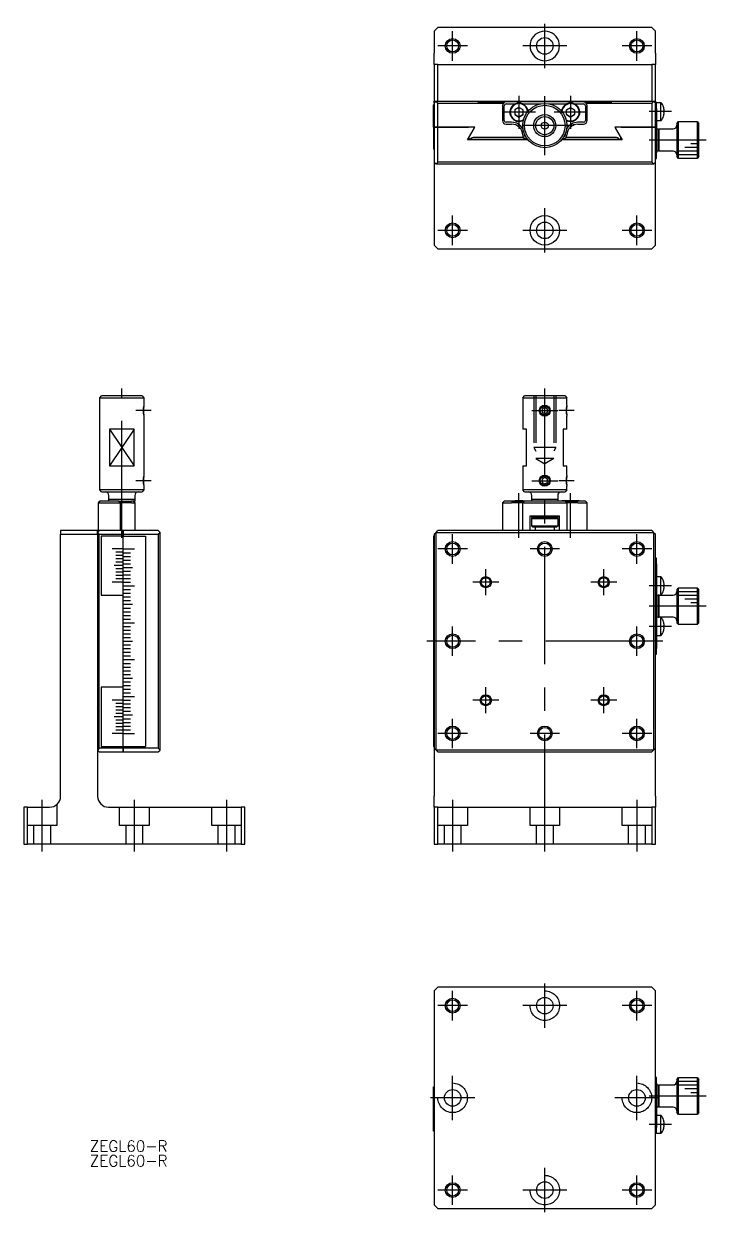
# Model space of a CAD drawing. Extents: x -141 to 231, y -155 to 167.
# Drawn here: x -141.4 to 43.8, y -154.8 to 167.4 of the extents above; entities that cross this region are included whole.
import ezdxf

# ---------------------------------------------------------------- set-up
doc = ezdxf.new("R2010")
doc.units = 0
doc.linetypes.add('CENTER', pattern=[50.8, 31.75, -6.35, 6.35, -6.35])
doc.linetypes.add('DASHED', pattern=[19.05, 12.7, -6.35])
doc.layers.get('0').update_dxf_attribs({"linetype": 'CONTINUOUS'})
doc.layers.add('CENTER', color=1, linetype='CENTER')
doc.styles.get("Standard").update_dxf_attribs({"font": 'txt.shx', "height": 3, "bigfont": 'bigfont.shx'})

msp = doc.modelspace()

# ---------------------------------------------------------------- linework, layer by layer
at = {"color": 7, "linetype": 'CONTINUOUS'}
for p, q in [((-30, 165.38), (-29, 166.38)), ((-30, 165.38), (-30, 159.38)), ((29, 166.38), (-29, 166.38)), ((29, 166.38), (30, 165.38)), ((30, 159.38), (30, 165.38)), ((-30, 156.38), (-30, 159.38)), ((30, 159.38), (30, 156.38)), ((-30, 156.38), (-30, 146.38)), ((-29, 156.38), (-30, 156.38)), ((-29, 156.38), (29, 156.38)), ((-29, 146.38), (-29, 156.38)), ((30, 156.38), (29, 156.38)), ((29, 156.38), (29, 146.38)), ((30, 146.38), (30, 156.38)), ((-30, 145.38), (-30.15, 145.38)), ((-30.15, 139.38), (-30.15, 145.38)), ((-30, 146.38), (-29.5, 146.38)), ((-29.5, 146.38), (-30, 145.88)), ((-30, 145.88), (-30, 146.38)), ((-30, 145.88), (-30, 139.38)), ((-29.5, 146.38), (-29, 146.38)), ((-29, 145.88), (-29.5, 146.38)), ((-29, 146.38), (29, 146.38)), ((-29, 145.88), (-11.21, 145.88)), ((-29, 139.38), (-29, 145.88)), ((-18.3, 146.38), (-18, 146.08)), ((-18, 146.08), (-10.94, 146.08)), ((-11.5, 145.18), (-11.5, 141.18)), ((-11, 141.18), (-11, 145.18)), ((10.5, 146.18), (-10.5, 146.18)), ((-10.5, 145.68), (-7.98, 145.68)), ((-6.02, 145.68), (-1.09, 145.68)), ((1.09, 145.68), (6.02, 145.68)), ((7.98, 145.68), (10.5, 145.68)), ((10.94, 146.08), (18, 146.08)), ((11, 145.18), (11, 141.18)), ((11.21, 145.88), (29, 145.88)), ((11.5, 141.18), (11.5, 145.18)), ((18, 146.08), (18.3, 146.38)), ((29, 146.38), (29.5, 146.38)), ((29.5, 146.38), (29, 145.88)), ((29, 145.88), (29, 139.38)), ((29.5, 146.38), (30, 146.38)), ((30, 145.88), (29.5, 146.38)), ((30, 146.38), (30, 145.88)), ((30.3, 145.88), (30, 145.88)), ((30, 139.38), (30, 145.88)), ((30.3, 145.88), (30.3, 146.08)), ((30.3, 146.08), (31.52, 146.08)), ((30.3, 144.38), (30.3, 145.88)), ((31.52, 141.08), (31.52, 146.08)), ((-7, 144.65), (-8.1, 144.02)), ((-8.1, 144.02), (-8.1, 142.75)), ((-8.1, 142.75), (-7, 142.11)), ((-7, 142.11), (-8.1, 142.75)), ((-5.9, 144.02), (-7, 144.65)), ((-7, 142.11), (-5.9, 142.75)), ((-5.9, 142.75), (-7, 142.11)), ((-5.9, 142.75), (-5.9, 144.02)), ((5.9, 144.02), (7, 144.65)), ((5.9, 142.75), (5.9, 144.02)), ((7, 142.11), (5.9, 142.75)), ((5.9, 142.75), (7, 142.11)), ((7, 144.65), (8.1, 144.02)), ((8.1, 142.75), (7, 142.11)), ((7, 142.11), (8.1, 142.75)), ((8.1, 144.02), (8.1, 142.75)), ((30.3, 144.38), (30.3, 132.38)), ((32.2, 144.84), (32.19, 144.83)), ((32.19, 143.84), (32.19, 143.32)), ((32.38, 143.84), (32.19, 143.84)), ((32.19, 143.32), (32.38, 143.32)), ((32.19, 142.34), (32.2, 142.33)), ((-30.15, 139.38), (-30.15, 133.38)), ((-30, 139.38), (-30.15, 139.38)), ((-30.15, 139.38), (-30, 139.38)), ((-30, 139.38), (-30, 129.88)), ((-29, 139.38), (-30, 139.38)), ((-30, 139.38), (-29, 139.38)), ((-29, 129.88), (-29, 139.38)), ((-29, 139.38), (-20.7, 139.38)), ((-20.7, 139.38), (-29, 139.38)), ((-18.98, 139.38), (-20.7, 139.38)), ((-20.7, 136.4), (-19.2, 139)), ((-19.2, 139), (-19.2, 139.38)), ((-19.1, 139.18), (-18.98, 139.38)), ((-9, 140.68), (-10.5, 140.68)), ((-10.5, 140.18), (-9, 140.18)), ((10.5, 140.68), (9, 140.68)), ((9, 140.18), (10.5, 140.18)), ((18.98, 139.38), (19.1, 139.18)), ((20.7, 139.38), (18.98, 139.38)), ((19.2, 139.38), (19.2, 139)), ((19.2, 139), (20.7, 136.4)), ((20.7, 139.38), (29, 139.38)), ((29, 139.38), (20.7, 139.38)), ((30, 139.38), (29, 139.38)), ((29, 139.38), (30, 139.38)), ((29, 139.38), (29, 129.88)), ((30, 129.88), (30, 139.38)), ((31.52, 141.08), (30.3, 141.08)), ((30.3, 138.88), (30.8, 138.88)), ((30.8, 138.88), (30.8, 132.88)), ((30.8, 138.68), (31, 138.88)), ((30.8, 138.68), (30.8, 133.08)), ((31, 132.88), (31, 138.88)), ((31, 138.88), (34.8, 138.88)), ((35.8, 140.38), (36.3, 140.88)), ((35.8, 140.38), (35.8, 131.38)), ((36.3, 130.88), (36.3, 140.88)), ((36.3, 140.88), (41.3, 140.88)), ((41.3, 140.88), (41.3, 130.88)), ((41.3, 140.88), (41.8, 140.38)), ((41.8, 131.38), (41.8, 140.38)), ((-21, 135.88), (-20.7, 136.4)), ((-4.56, 135.88), (-21, 135.88)), ((-20.6, 136.58), (-20.6, 136.08)), ((-20.6, 136.08), (-20.22, 136.08)), ((-20.22, 136.08), (-4.72, 136.08)), ((-5.8, 136.58), (-19.1, 136.58)), ((-5, 136.18), (-4.8, 136.18)), ((-5, 135.88), (-5, 136.08)), ((21, 135.88), (4.56, 135.88)), ((4.72, 136.08), (20.22, 136.08)), ((4.8, 136.18), (5, 136.18)), ((5, 136.08), (5, 135.88)), ((19.1, 136.58), (5.8, 136.58)), ((20.22, 136.08), (20.6, 136.08)), ((20.6, 136.08), (20.6, 136.58)), ((20.7, 136.4), (21, 135.88)), ((-30, 133.38), (-30.15, 133.38)), ((30.8, 132.88), (30.3, 132.88)), ((30.3, 130.88), (30.3, 132.38)), ((31, 132.88), (30.8, 133.08)), ((34.8, 132.88), (31, 132.88)), ((41.3, 132.88), (36.3, 132.88)), ((41.3, 133.88), (37.95, 133.88)), ((41.3, 134.88), (39.6, 134.88)), ((-30, 129.88), (-30, 107.38)), ((-30, 129.88), (-29.5, 129.38)), ((-29.5, 129.38), (-29, 129.88)), ((-29.5, 129.38), (29.5, 129.38)), ((29, 129.88), (-29, 129.88)), ((29, 129.88), (29.5, 129.38)), ((29.5, 129.38), (30, 129.88)), ((30, 130.88), (30.3, 130.88)), ((30, 107.38), (30, 129.88)), ((36.3, 130.88), (35.8, 131.38)), ((41.3, 131.88), (36.3, 131.88)), ((41.3, 130.88), (36.3, 130.88)), ((41.8, 131.38), (41.3, 130.88)), ((-29, 106.38), (-30, 107.38)), ((-29, 106.38), (29, 106.38)), ((30, 107.38), (29, 106.38)), ((-120.75, 66), (-120.25, 66.5)), ((-120.75, 41), (-120.75, 66)), ((-120.75, 66), (-108.75, 66)), ((-109.25, 66.5), (-120.25, 66.5)), ((-109.25, 66.5), (-108.75, 66)), ((-108.75, 66), (-108.75, 64)), ((-6, 66), (-5.5, 66.5)), ((-6, 66), (0, 66)), ((-6, 66), (-6, 57.5)), ((0, 66.5), (-5.5, 66.5)), ((5.5, 66.5), (0, 66.5)), ((0, 66), (6, 66)), ((5.5, 66.5), (6, 66)), ((6, 64), (6, 66)), ((0, 63.37), (-0.75, 62.93)), ((-0.75, 62.93), (-0.75, 62.07)), ((-0.75, 62.07), (0, 61.63)), ((0.75, 62.93), (0, 63.37)), ((0, 61.63), (0.75, 62.07)), ((0.75, 62.07), (0.75, 62.93)), ((-108.75, 61), (-108.75, 45)), ((6, 57.5), (6, 61)), ((-118.07, 57.5), (-118.07, 47.5)), ((-111.44, 57.5), (-118.07, 57.5)), ((-111.44, 47.5), (-111.44, 57.5)), ((-5, 57.5), (-6, 57.5)), ((-5, 47.5), (-5, 57.5)), ((5, 57.5), (5, 47.5)), ((6, 57.5), (5, 57.5)), ((-118.07, 47.5), (-111.44, 47.5)), ((-6, 47.5), (-6, 41)), ((-6, 47.5), (-5, 47.5)), ((5, 47.5), (6, 47.5)), ((6, 45), (6, 47.5)), ((-108.75, 42), (-108.75, 41)), ((0, 44.37), (-0.75, 43.93)), ((-0.75, 43.93), (-0.75, 43.07)), ((-0.75, 43.07), (0, 42.63)), ((0.75, 43.93), (0, 44.37)), ((0, 42.63), (0.75, 43.07)), ((0.75, 43.07), (0.75, 43.93)), ((6, 41), (6, 42)), ((-108.75, 41), (-120.75, 41)), ((-120.25, 40.5), (-120.75, 41)), ((-120.25, 40.5), (-109.25, 40.5)), ((-118.25, 38.5), (-118.25, 39.5)), ((-111.25, 39.5), (-111.25, 38.5)), ((-108.75, 41), (-109.25, 40.5)), ((0, 41), (-6, 41)), ((-5.5, 40.5), (-6, 41)), ((-5.5, 40.5), (0, 40.5)), ((-3.5, 38.5), (-3.5, 39.5)), ((6, 41), (0, 41)), ((0, 40.5), (5.5, 40.5)), ((3.5, 39.5), (3.5, 38.5)), ((6, 41), (5.5, 40.5)), ((-120.65, 38), (-121.15, 37.5)), ((-121.15, 37.5), (-121.15, 30)), ((-121.15, 37.5), (-120.15, 37.5)), ((-120.7, 37.95), (-120.85, 37.8)), ((-120.7, 38.1), (-116, 38.1)), ((-120.7, 37.95), (-120.7, 38.1)), ((-120.15, 38), (-120.65, 38)), ((-116.15, 38), (-120.15, 38)), ((-120.15, 37.5), (-116.15, 37.5)), ((-118.25, 38.5), (-111.25, 38.5)), ((-118.25, 38.5), (-111.25, 38.5)), ((-118.25, 38.1), (-118.25, 38.5)), ((-115.65, 38), (-116.15, 38)), ((-116.15, 37.5), (-115.15, 37.5)), ((-116, 38.1), (-116, 38)), ((-115.15, 37.5), (-115.65, 38)), ((-115.65, 38), (-112.15, 38)), ((-115.15, 30), (-115.15, 37.5)), ((-112.15, 37.5), (-115.15, 37.5)), ((-111.65, 38), (-112.15, 38)), ((-112.15, 37.5), (-111.15, 37.5)), ((-111.15, 37.5), (-111.65, 38)), ((-111.25, 38), (-111.65, 38)), ((-111.25, 38.5), (-111.25, 38)), ((-111.15, 30), (-111.15, 37.5)), ((-11.5, 37.5), (-11, 38)), ((-11.5, 37.5), (-11.5, 30)), ((-11.5, 37.5), (-10.5, 37.5)), ((-10.5, 38), (-11, 38)), ((-9, 38), (-10.5, 38)), ((-10.5, 37.5), (-9, 37.5)), ((-9.35, 38.1), (-4.65, 38.1)), ((-9.35, 38.1), (-4.65, 38.1)), ((-9.35, 38), (-9.35, 38.1)), ((-9, 38), (-5.5, 38)), ((-6, 37.5), (-9, 37.5)), ((-8.1, 38.1), (-7, 38.1)), ((-7, 38.1), (-8.1, 38.1)), ((-5.9, 38.1), (-7, 38.1)), ((-7, 38.1), (-5.9, 38.1)), ((-6, 37.5), (-5.5, 38)), ((-6, 30), (-6, 37.5)), ((-6, 37.5), (-5, 37.5)), ((-5, 38), (-5.5, 38)), ((-1.62, 38), (-5, 38)), ((-5, 37.5), (5, 37.5)), ((-4.65, 38.1), (-4.65, 38)), ((-3.5, 38.5), (0, 38.5)), ((-3.5, 38.5), (0, 38.5)), ((-3.5, 38), (-3.5, 38.5)), ((1.62, 38), (-1.62, 38)), ((0, 38.5), (3.5, 38.5)), ((0, 38.5), (3.5, 38.5)), ((5, 38), (1.62, 38)), ((3.5, 38.5), (3.5, 38)), ((9.35, 38.1), (4.65, 38.1)), ((9.35, 38.1), (4.65, 38.1)), ((4.65, 38), (4.65, 38.1)), ((5.5, 38), (5, 38)), ((5, 37.5), (6, 37.5)), ((5.5, 38), (9, 38)), ((5.5, 38), (6, 37.5)), ((5.9, 38.1), (7, 38.1)), ((7, 38.1), (5.9, 38.1)), ((6, 37.5), (6, 30)), ((9, 37.5), (6, 37.5)), ((7, 38.1), (8.1, 38.1)), ((8.1, 38.1), (7, 38.1)), ((10.5, 38), (9, 38)), ((9, 37.5), (10.5, 37.5)), ((9.35, 38.1), (9.35, 38)), ((11, 38), (10.5, 38)), ((10.5, 37.5), (11.5, 37.5)), ((11, 38), (11.5, 37.5)), ((11.5, 30), (11.5, 37.5)), ((-111.15, 30), (-111.15, 34)), ((-4, 30), (-4, 34)), ((-4, 34), (4, 34)), ((-3.5, 33.5), (-3.5, 34)), ((3.5, 33.5), (-3.5, 33.5)), ((-3.3, 33.5), (-3.5, 33.5)), ((-3.5, 33.3), (-3.3, 33.5)), ((-3.5, 33.3), (3.5, 33.3)), ((-3.5, 31.2), (-3.5, 33.3)), ((3.5, 33.5), (3.3, 33.5)), ((3.3, 33.5), (3.5, 33.3)), ((3.5, 34), (3.5, 33.5)), ((3.5, 33.3), (3.5, 31.2)), ((4, 30), (4, 34)), ((-121.35, 30), (-131.35, 30)), ((-131.35, 30), (-131.35, 29)), ((-131.35, -42), (-131.35, 29)), ((-131.35, 29), (-121.35, 29)), ((-120.85, 30), (-121.35, 29.5)), ((-121.35, 29.5), (-121.35, 30)), ((-121.35, 29.5), (-120.85, 29)), ((-121.35, 29), (-121.35, 29.5)), ((-121.35, 29), (-121.35, -42)), ((-121.15, 30), (-120.85, 30)), ((-114.35, 30), (-120.85, 30)), ((-120.85, -29), (-120.85, 29)), ((-120.85, 29), (-114.35, 29)), ((-104.85, 30), (-114.35, 30)), ((-114.35, 30), (-114.35, 29)), ((-114.35, 29), (-114.35, 30)), ((-114.35, 29), (-104.85, 29)), ((-114.35, 28.51), (-114.35, 29)), ((-114.35, 29), (-114.35, 28.51)), ((-104.35, 29.5), (-104.85, 30)), ((-104.85, 29), (-104.35, 29.5)), ((-104.85, 29), (-104.85, -29)), ((-104.35, -29.5), (-104.35, 29.5)), ((-30, 29), (-29.5, 29.5)), ((-30, 29), (-30, -29)), ((-29.5, 29.5), (-29, 30)), ((-29.5, 29.5), (29.5, 29.5)), ((-29.5, -29.5), (-29.5, 29.5)), ((29, 30), (-29, 30)), ((3.5, 31.2), (-3.5, 31.2)), ((-3.3, 31), (-3.5, 31.2)), ((-3.3, 31), (3.3, 31)), ((-3.3, 31), (-2.5, 31)), ((-2.5, 30), (-2.5, 31)), ((-2.5, 31), (2.5, 31)), ((-2.5, 31), (-2, 31)), ((2, 31), (2.5, 31)), ((2.5, 31), (2.5, 30)), ((2.5, 31), (3.3, 31)), ((3.5, 31.2), (3.3, 31)), ((29, 30), (29.5, 29.5)), ((29.5, 29.5), (29.5, -29.5)), ((29.5, 29.5), (30, 29)), ((30, -29), (30, 29)), ((-120.35, 28.5), (-120.35, 12.5)), ((-114.35, 28.5), (-120.35, 28.5)), ((-114.35, 28.5), (-108.35, 28.5)), ((-114.35, 25.01), (-114.35, 28.5)), ((-114.35, 25.01), (-114.35, 28.5)), ((-108.35, 28.5), (-108.35, -28.5)), ((-30.15, 28.5), (-30.15, -28.5)), ((-30, 28.5), (-30.15, 28.5)), ((-116.85, 25), (-117.35, 25)), ((-116.35, 25), (-116.85, 25)), ((-114.35, 25), (-116.35, 25)), ((-114.35, 24.1), (-116.35, 24.1)), ((-114.35, 23.2), (-116.35, 23.2)), ((-114.35, 25), (-114.35, 25.01)), ((-114.35, 25), (-114.35, 25.01)), ((-114.35, 25), (-112.35, 25)), ((-114.35, 24.99), (-114.35, 25)), ((-114.35, 24.99), (-114.35, 25)), ((-114.35, 24.1), (-114.35, 24.99)), ((-114.35, 24.11), (-114.35, 24.99)), ((-114.35, 24.1), (-114.35, 24.11)), ((-114.35, 24.01), (-114.35, 24.1)), ((-114.35, 24.09), (-114.35, 24.1)), ((-114.35, 24), (-114.35, 24.09)), ((-114.35, 24), (-114.35, 24.01)), ((-114.35, 24), (-112.35, 24)), ((-114.35, 23.99), (-114.35, 24)), ((-114.35, 23.21), (-114.35, 24)), ((-114.35, 23.2), (-114.35, 23.99)), ((-114.35, 23.2), (-114.35, 23.21)), ((-114.35, 23.01), (-114.35, 23.2)), ((-114.35, 23.19), (-114.35, 23.2)), ((-114.35, 23), (-114.35, 23.19)), ((-114.35, 23), (-114.35, 23.01)), ((-114.35, 23), (-112.35, 23)), ((-114.35, 22.99), (-114.35, 23)), ((-114.35, 22.31), (-114.35, 23)), ((-114.35, 22.3), (-114.35, 22.99)), ((-112.35, 25), (-111.85, 25)), ((-111.85, 25), (-111.35, 25)), ((-116.35, 20.5), (-116.85, 20.5)), ((-114.35, 22.3), (-116.35, 22.3)), ((-114.35, 21.4), (-116.35, 21.4)), ((-114.35, 20.5), (-116.35, 20.5)), ((-114.35, 19.6), (-116.35, 19.6)), ((-114.35, 22.3), (-114.35, 22.31)), ((-114.35, 22.01), (-114.35, 22.3)), ((-114.35, 22.29), (-114.35, 22.3)), ((-114.35, 22), (-114.35, 22.29)), ((-114.35, 22), (-114.35, 22.01)), ((-114.35, 21.41), (-114.35, 22)), ((-114.35, 22), (-112.35, 22)), ((-114.35, 21.99), (-114.35, 22)), ((-114.35, 21.4), (-114.35, 21.99)), ((-114.35, 21.4), (-114.35, 21.41)), ((-114.35, 21.01), (-114.35, 21.4)), ((-114.35, 21.39), (-114.35, 21.4)), ((-114.35, 21), (-114.35, 21.39)), ((-114.35, 21), (-114.35, 21.01)), ((-114.35, 21), (-112.35, 21)), ((-114.35, 20.99), (-114.35, 21)), ((-114.35, 20.51), (-114.35, 21)), ((-114.35, 20.5), (-114.35, 20.99)), ((-114.35, 20.5), (-114.35, 20.51)), ((-114.35, 20.49), (-114.35, 20.5)), ((-114.35, 20.01), (-114.35, 20.5)), ((-114.35, 20), (-114.35, 20.49)), ((-114.35, 20), (-114.35, 20.01)), ((-114.35, 20), (-112.35, 20)), ((-114.35, 19.99), (-114.35, 20)), ((-114.35, 19.61), (-114.35, 20)), ((-114.35, 19.6), (-114.35, 19.99)), ((-114.35, 19.6), (-114.35, 19.61)), ((-114.35, 19.01), (-114.35, 19.6)), ((-114.35, 19.59), (-114.35, 19.6)), ((-114.35, 19), (-114.35, 19.59)), ((-112.35, 20), (-111.85, 20)), ((30.3, 22.5), (30, 22.5)), ((30.3, 21), (30.3, 22.5)), ((30.3, 21), (30.3, -2)), ((-121.05, 18), (-121.35, 18.3)), ((-121.05, -18), (-121.05, 18)), ((-114.35, 18.7), (-116.35, 18.7)), ((-114.35, 17.8), (-116.35, 17.8)), ((-114.35, 16.9), (-116.35, 16.9)), ((-114.35, 19), (-114.35, 19.01)), ((-114.35, 19), (-112.35, 19)), ((-114.35, 18.99), (-114.35, 19)), ((-114.35, 18.71), (-114.35, 19)), ((-114.35, 18.7), (-114.35, 18.99)), ((-114.35, 18.7), (-114.35, 18.71)), ((-114.35, 18.01), (-114.35, 18.7)), ((-114.35, 18.69), (-114.35, 18.7)), ((-114.35, 18), (-114.35, 18.69)), ((-114.35, 18), (-114.35, 18.01)), ((-114.35, 18), (-112.35, 18)), ((-114.35, 17.99), (-114.35, 18)), ((-114.35, 17.81), (-114.35, 18)), ((-114.35, 17.8), (-114.35, 17.99)), ((-114.35, 17.8), (-114.35, 17.81)), ((-114.35, 17.01), (-114.35, 17.8)), ((-114.35, 17.79), (-114.35, 17.8)), ((-114.35, 17), (-114.35, 17.79)), ((-114.35, 17), (-114.35, 17.01)), ((-114.35, 17), (-112.35, 17)), ((-114.35, 16.99), (-114.35, 17)), ((-114.35, 16.91), (-114.35, 17)), ((-114.35, 16.9), (-114.35, 16.99)), ((-114.35, 16.9), (-114.35, 16.91)), ((-114.35, 16.01), (-114.35, 16.9)), ((-114.35, 16.89), (-114.35, 16.9)), ((-114.35, 16.01), (-114.35, 16.89)), ((30.3, 17.5), (31.52, 17.5)), ((31.52, 12.5), (31.52, 17.5)), ((32.2, 16.25), (32.19, 16.25)), ((32.2, 16.25), (32.19, 16.25)), ((-116.85, 16), (-117.35, 16)), ((-116.35, 16), (-116.85, 16)), ((-114.35, 16), (-116.35, 16)), ((-114.35, 16), (-114.35, 16.01)), ((-114.35, 16), (-114.35, 16.01)), ((-114.35, 16), (-112.35, 16)), ((-114.35, 15.99), (-114.35, 16)), ((-114.35, 15.99), (-114.35, 16)), ((-114.35, 15.01), (-114.35, 15.99)), ((-114.35, 15), (-114.35, 15.99)), ((-114.35, 15), (-114.35, 15.01)), ((-114.35, 15), (-112.35, 15)), ((-114.35, 14.99), (-114.35, 15)), ((-114.35, 14), (-114.35, 15)), ((-114.35, 14.01), (-114.35, 14.99)), ((-114.35, 14), (-114.35, 14.01)), ((-114.35, 14), (-112.35, 14)), ((-114.35, 13.99), (-114.35, 14)), ((-114.35, 13), (-114.35, 14)), ((-114.35, 13.01), (-114.35, 13.99)), ((-114.35, 13), (-114.35, 13.01)), ((-114.35, 12.5), (-114.35, 13)), ((-114.35, 13), (-112.35, 13)), ((-114.35, 12.99), (-114.35, 13)), ((-114.35, 12.5), (-114.35, 12.99)), ((-112.35, 15), (-111.85, 15)), ((-111.85, 15), (-111.35, 15)), ((32.19, 15.26), (32.19, 14.74)), ((32.38, 15.26), (32.19, 15.26)), ((32.19, 14.74), (32.38, 14.74)), ((32.19, 13.75), (32.2, 13.75)), ((32.19, 13.75), (32.2, 13.75)), ((35.8, 14), (36.3, 14.5)), ((35.8, 14), (35.8, 9.5)), ((36.3, 9.5), (36.3, 14.5)), ((36.3, 14.5), (41.3, 14.5)), ((36.3, 13.5), (41.3, 13.5)), ((41.3, 14.5), (41.3, 4.5)), ((41.3, 14.5), (41.8, 14)), ((41.8, 5), (41.8, 14)), ((-120.35, 12.5), (-114.35, 12.5)), ((-114.35, 12.49), (-114.35, 12.5)), ((-114.35, 12), (-114.35, 12.49)), ((-114.35, 12), (-112.35, 12)), ((-114.35, 11), (-114.35, 12)), ((-114.35, 11), (-112.35, 11)), ((-114.35, 10), (-114.35, 11)), ((-114.35, 10), (-112.35, 10)), ((-114.35, 9), (-114.35, 10)), ((-112.35, 10), (-111.85, 10)), ((30.3, 12.5), (30.8, 12.5)), ((30.8, 12.5), (30.8, 12.3)), ((31, 12.5), (30.8, 12.5)), ((30.8, 12.3), (31, 12.5)), ((30.8, 12.5), (30.8, 6.5)), ((31, 12.5), (34.8, 12.5)), ((31, 9.5), (31, 12.5)), ((36.3, 12.5), (41.3, 12.5)), ((37.95, 11.5), (41.3, 11.5)), ((39.6, 10.5), (41.3, 10.5)), ((-114.35, 9), (-112.35, 9)), ((-114.35, 8), (-114.35, 9)), ((-114.35, 8), (-112.35, 8)), ((-114.35, 7), (-114.35, 8)), ((-114.35, 7), (-112.35, 7)), ((-114.35, 6), (-114.35, 7)), ((30.8, 6.5), (30.3, 6.5)), ((30.8, 6.7), (30.8, 6.5)), ((31, 6.5), (30.8, 6.7)), ((30.8, 6.5), (31, 6.5)), ((31, 6.5), (31, 9.5)), ((34.8, 6.5), (31, 6.5)), ((31.52, 1.5), (31.52, 6.5)), ((35.8, 9.5), (35.8, 5)), ((36.3, 4.5), (36.3, 9.5)), ((-114.35, 6), (-112.35, 6)), ((-114.35, 5), (-114.35, 6)), ((-114.35, 5), (-112.35, 5)), ((-114.35, 4), (-114.35, 5)), ((-114.35, 3), (-114.35, 4)), ((-114.35, 4), (-112.35, 4)), ((-112.35, 5), (-111.85, 5)), ((-111.85, 5), (-111.35, 5)), ((32.2, 5.25), (32.19, 5.25)), ((32.2, 5.25), (32.19, 5.25)), ((32.19, 4.26), (32.19, 3.74)), ((32.38, 4.26), (32.19, 4.26)), ((32.19, 3.74), (32.38, 3.74)), ((36.3, 4.5), (35.8, 5)), ((41.3, 4.5), (36.3, 4.5)), ((41.8, 5), (41.3, 4.5)), ((-114.35, 3), (-112.35, 3)), ((-114.35, 2), (-114.35, 3)), ((-114.35, 2), (-112.35, 2)), ((-114.35, 1), (-114.35, 2)), ((-114.35, 1), (-112.35, 1)), ((-114.35, 0), (-114.35, 1)), ((31.52, 1.5), (30.3, 1.5)), ((32.19, 2.75), (32.2, 2.75)), ((32.19, 2.75), (32.2, 2.75)), ((-114.35, 0), (-112.35, 0)), ((-114.35, -1), (-114.35, 0)), ((-114.35, -1), (-112.35, -1)), ((-114.35, -2), (-114.35, -1)), ((-114.35, -2), (-112.35, -2)), ((-114.35, -3), (-114.35, -2)), ((-114.35, -3), (-112.35, -3)), ((-114.35, -4), (-114.35, -3)), ((-112.35, 0), (-111.85, 0)), ((30.3, -3.5), (30.3, -2)), ((-114.35, -4), (-112.35, -4)), ((-114.35, -5), (-114.35, -4)), ((-114.35, -6), (-114.35, -5)), ((-114.35, -5), (-112.35, -5)), ((-114.35, -6), (-112.35, -6)), ((-114.35, -7), (-114.35, -6)), ((-112.35, -5), (-111.85, -5)), ((-111.85, -5), (-111.35, -5)), ((30, -3.5), (30.3, -3.5)), ((-114.35, -7), (-112.35, -7)), ((-114.35, -8), (-114.35, -7)), ((-114.35, -8), (-112.35, -8)), ((-114.35, -9), (-114.35, -8)), ((-114.35, -9), (-112.35, -9)), ((-114.35, -10), (-114.35, -9)), ((-120.35, -12.5), (-120.35, -28.5)), ((-114.35, -12.5), (-120.35, -12.5)), ((-114.35, -10), (-112.35, -10)), ((-114.35, -11), (-114.35, -10)), ((-114.35, -11), (-112.35, -11)), ((-114.35, -12), (-114.35, -11)), ((-114.35, -12), (-112.35, -12)), ((-114.35, -12.49), (-114.35, -12)), ((-114.35, -12.5), (-114.35, -12.49)), ((-114.35, -12.99), (-114.35, -12.5)), ((-114.35, -13), (-114.35, -12.5)), ((-112.35, -10), (-111.85, -10)), ((-116.85, -16), (-117.35, -16)), ((-116.35, -16), (-116.85, -16)), ((-114.35, -16), (-116.35, -16)), ((-114.35, -13), (-114.35, -12.99)), ((-114.35, -13), (-112.35, -13)), ((-114.35, -13.01), (-114.35, -13)), ((-114.35, -14), (-114.35, -13)), ((-114.35, -13.99), (-114.35, -13.01)), ((-114.35, -14), (-114.35, -13.99)), ((-114.35, -15), (-114.35, -14)), ((-114.35, -14), (-112.35, -14)), ((-114.35, -14.01), (-114.35, -14)), ((-114.35, -14.99), (-114.35, -14.01)), ((-114.35, -15), (-114.35, -14.99)), ((-114.35, -15), (-112.35, -15)), ((-114.35, -15.01), (-114.35, -15)), ((-114.35, -15.99), (-114.35, -15)), ((-114.35, -15.99), (-114.35, -15.01)), ((-114.35, -16), (-114.35, -15.99)), ((-114.35, -16), (-114.35, -15.99)), ((-114.35, -16), (-112.35, -16)), ((-114.35, -16.01), (-114.35, -16)), ((-114.35, -16.01), (-114.35, -16)), ((-114.35, -16.9), (-114.35, -16.01)), ((-114.35, -16.89), (-114.35, -16.01)), ((-112.35, -15), (-111.85, -15)), ((-111.85, -15), (-111.35, -15)), ((-121.35, -18.3), (-121.05, -18)), ((-114.35, -16.9), (-116.35, -16.9)), ((-114.35, -17.8), (-116.35, -17.8)), ((-114.35, -18.7), (-116.35, -18.7)), ((-114.35, -16.9), (-114.35, -16.89)), ((-114.35, -16.99), (-114.35, -16.9)), ((-114.35, -16.91), (-114.35, -16.9)), ((-114.35, -17), (-114.35, -16.91)), ((-114.35, -17), (-114.35, -16.99)), ((-114.35, -17), (-112.35, -17)), ((-114.35, -17.01), (-114.35, -17)), ((-114.35, -17.79), (-114.35, -17)), ((-114.35, -17.8), (-114.35, -17.01)), ((-114.35, -17.8), (-114.35, -17.79)), ((-114.35, -17.99), (-114.35, -17.8)), ((-114.35, -17.81), (-114.35, -17.8)), ((-114.35, -18), (-114.35, -17.81)), ((-114.35, -18), (-114.35, -17.99)), ((-114.35, -18), (-112.35, -18)), ((-114.35, -18.01), (-114.35, -18)), ((-114.35, -18.69), (-114.35, -18)), ((-114.35, -18.7), (-114.35, -18.01)), ((-114.35, -18.7), (-114.35, -18.69)), ((-114.35, -18.99), (-114.35, -18.7)), ((-114.35, -18.71), (-114.35, -18.7)), ((-114.35, -19), (-114.35, -18.71)), ((-114.35, -19), (-114.35, -18.99)), ((-114.35, -19), (-112.35, -19)), ((-114.35, -19.01), (-114.35, -19)), ((-114.35, -19.59), (-114.35, -19)), ((-114.35, -19.6), (-114.35, -19.01)), ((-116.35, -20.5), (-116.85, -20.5)), ((-114.35, -19.6), (-116.35, -19.6)), ((-114.35, -20.5), (-116.35, -20.5)), ((-114.35, -21.4), (-116.35, -21.4)), ((-114.35, -22.3), (-116.35, -22.3)), ((-114.35, -19.6), (-114.35, -19.59)), ((-114.35, -19.99), (-114.35, -19.6)), ((-114.35, -19.61), (-114.35, -19.6)), ((-114.35, -20), (-114.35, -19.61)), ((-114.35, -20), (-114.35, -19.99)), ((-114.35, -20), (-112.35, -20)), ((-114.35, -20.01), (-114.35, -20)), ((-114.35, -20.49), (-114.35, -20)), ((-114.35, -20.5), (-114.35, -20.01)), ((-114.35, -20.5), (-114.35, -20.49)), ((-114.35, -20.99), (-114.35, -20.5)), ((-114.35, -20.51), (-114.35, -20.5)), ((-114.35, -21), (-114.35, -20.51)), ((-114.35, -21), (-114.35, -20.99)), ((-114.35, -21), (-112.35, -21)), ((-114.35, -21.01), (-114.35, -21)), ((-114.35, -21.39), (-114.35, -21)), ((-114.35, -21.4), (-114.35, -21.01)), ((-114.35, -21.4), (-114.35, -21.39)), ((-114.35, -21.99), (-114.35, -21.4)), ((-114.35, -21.41), (-114.35, -21.4)), ((-114.35, -22), (-114.35, -21.41)), ((-114.35, -22), (-114.35, -21.99)), ((-114.35, -22), (-112.35, -22)), ((-114.35, -22.01), (-114.35, -22)), ((-114.35, -22.29), (-114.35, -22)), ((-114.35, -22.3), (-114.35, -22.01)), ((-114.35, -22.3), (-114.35, -22.29)), ((-114.35, -22.99), (-114.35, -22.3)), ((-114.35, -22.31), (-114.35, -22.3)), ((-114.35, -23), (-114.35, -22.31)), ((-112.35, -20), (-111.85, -20)), ((-116.85, -25), (-117.35, -25)), ((-116.35, -25), (-116.85, -25)), ((-114.35, -23.2), (-116.35, -23.2)), ((-114.35, -24.1), (-116.35, -24.1)), ((-114.35, -25), (-116.35, -25)), ((-114.35, -23), (-114.35, -22.99)), ((-114.35, -23), (-112.35, -23)), ((-114.35, -23.01), (-114.35, -23)), ((-114.35, -23.19), (-114.35, -23)), ((-114.35, -23.2), (-114.35, -23.01)), ((-114.35, -23.2), (-114.35, -23.19)), ((-114.35, -23.99), (-114.35, -23.2)), ((-114.35, -23.21), (-114.35, -23.2)), ((-114.35, -24), (-114.35, -23.21)), ((-114.35, -24), (-114.35, -23.99)), ((-114.35, -24), (-112.35, -24)), ((-114.35, -24.01), (-114.35, -24)), ((-114.35, -24.09), (-114.35, -24)), ((-114.35, -24.1), (-114.35, -24.01)), ((-114.35, -24.1), (-114.35, -24.09)), ((-114.35, -24.99), (-114.35, -24.1)), ((-114.35, -24.11), (-114.35, -24.1)), ((-114.35, -24.99), (-114.35, -24.11)), ((-114.35, -25), (-114.35, -24.99)), ((-114.35, -25), (-114.35, -24.99)), ((-114.35, -25), (-112.35, -25)), ((-114.35, -25.01), (-114.35, -25)), ((-114.35, -25.01), (-114.35, -25)), ((-114.35, -28.5), (-114.35, -25.01)), ((-114.35, -28.5), (-114.35, -25.01)), ((-112.35, -25), (-111.85, -25)), ((-111.85, -25), (-111.35, -25)), ((-120.35, -28.5), (-114.35, -28.5)), ((-114.35, -28.5), (-108.35, -28.5)), ((-114.35, -29), (-114.35, -28.51)), ((-114.35, -28.51), (-114.35, -29)), ((-30.15, -28.5), (-30, -28.5)), ((-120.85, -29), (-121.35, -29.5)), ((-121.35, -29.5), (-120.85, -30)), ((-114.35, -29), (-120.85, -29)), ((-120.85, -30), (-114.35, -30)), ((-104.85, -29), (-114.35, -29)), ((-114.35, -29), (-114.35, -30)), ((-114.35, -30), (-114.35, -29)), ((-114.35, -30), (-104.85, -30)), ((-104.35, -29.5), (-104.85, -29)), ((-104.85, -30), (-104.35, -29.5)), ((-30, -29), (-30, -42)), ((-29.5, -29.5), (-30, -29)), ((29.5, -29.5), (-29.5, -29.5)), ((-29, -30), (-29.5, -29.5)), ((-29, -30), (29, -30)), ((29.5, -29.5), (29, -30)), ((30, -29), (29.5, -29.5)), ((30, -42), (30, -29)), ((-141.35, -45), (-141.35, -55)), ((-140.35, -45), (-141.35, -45)), ((-140.35, -55), (-140.35, -45)), ((-140.35, -45), (-134.35, -45)), ((-118.35, -45), (-82.35, -45)), ((-82.35, -45), (-82.35, -55)), ((-81.35, -45), (-82.35, -45)), ((-81.35, -55), (-81.35, -45)), ((-30, -45), (-30, -42)), ((-30, -45), (-30, -55)), ((-29, -45), (-30, -45)), ((-29, -45), (29, -45)), ((-29, -55), (-29, -45)), ((30, -45), (29, -45)), ((29, -45), (29, -55)), ((30, -42), (30, -45)), ((30, -55), (30, -45)), ((-141.35, -55), (-140.35, -55)), ((-82.35, -55), (-140.35, -55)), ((-82.35, -55), (-81.35, -55)), ((-30, -55), (-29, -55)), ((29, -55), (-29, -55)), ((29, -55), (30, -55)), ((-30, -94.8), (-29, -93.8)), ((-30, -94.8), (-30, -152.8)), ((29, -93.8), (-29, -93.8)), ((29, -93.8), (30, -94.8)), ((30, -152.8), (30, -94.8)), ((30.3, -118.3), (30, -118.3)), ((30.3, -119.8), (30.3, -118.3)), ((35.8, -118.8), (36.3, -118.3)), ((35.8, -118.8), (35.8, -127.8)), ((36.3, -118.3), (41.3, -118.3)), ((36.3, -128.3), (36.3, -118.3)), ((41.3, -118.3), (41.3, -128.3)), ((41.3, -118.3), (41.8, -118.8)), ((41.8, -127.8), (41.8, -118.8)), ((-30.15, -126.8), (-30.15, -120.8)), ((-30.15, -120.8), (-30, -120.8)), ((30.3, -119.8), (30.3, -131.8)), ((30.3, -120.3), (30.8, -120.3)), ((30.8, -120.3), (30.8, -126.3)), ((30.8, -120.5), (31, -120.3)), ((30.8, -120.5), (30.8, -126.1)), ((31, -126.3), (31, -120.3)), ((31, -120.3), (34.8, -120.3)), ((36.3, -119.3), (41.3, -119.3)), ((36.3, -120.3), (41.3, -120.3)), ((37.95, -121.3), (41.3, -121.3)), ((39.6, -122.3), (41.3, -122.3)), ((-30.15, -132.8), (-30.15, -126.8)), ((-30, -126.8), (-30.15, -126.8)), ((-30, -126.8), (-30.15, -126.8)), ((30.8, -126.3), (30.3, -126.3)), ((30.3, -128.5), (31.52, -128.5)), ((31, -126.3), (30.8, -126.1)), ((34.8, -126.3), (31, -126.3)), ((31.52, -133.5), (31.52, -128.5)), ((36.3, -128.3), (35.8, -127.8)), ((41.3, -128.3), (36.3, -128.3)), ((41.8, -127.8), (41.3, -128.3)), ((30.3, -133.3), (30.3, -131.8)), ((32.2, -129.74), (32.19, -129.75)), ((32.19, -130.74), (32.19, -131.26)), ((32.38, -130.74), (32.19, -130.74)), ((32.19, -131.26), (32.38, -131.26)), ((-30, -132.8), (-30.15, -132.8)), ((30, -133.3), (30.3, -133.3)), ((30.3, -133.5), (30.3, -133.3)), ((31.52, -133.5), (30.3, -133.5)), ((32.19, -132.24), (32.2, -132.25)), ((-29, -153.8), (-30, -152.8)), ((-29, -153.8), (29, -153.8)), ((30, -152.8), (29, -153.8))]:
    msp.add_line(p, q, dxfattribs=at)
at = {"color": 3, "linetype": 'DASHED'}
for p, q in [((-3, 66.5), (-3, 52.5)), ((-2.46, 66.5), (-2.46, 49.5)), ((2.46, 66.5), (2.46, 49.5)), ((3, 66.5), (3, 52.5)), ((3, 52.5), (-3, 52.5)), ((-3, 52.5), (-2.46, 51.56)), ((3, 52.5), (2.46, 51.56)), ((-2.46, 49.5), (0, 48.08)), ((2.46, 49.5), (-2.46, 49.5)), ((2.46, 49.5), (0, 48.08)), ((-132.35, -44.24), (-132.35, -50)), ((-115.35, -50), (-115.35, -45)), ((-107.35, -45), (-107.35, -50)), ((-90.35, -50), (-90.35, -45)), ((-21, -45), (-21, -50)), ((-4, -50), (-4, -45)), ((4, -45), (4, -50)), ((21, -50), (21, -45)), ((-132.35, -50), (-140.35, -50)), ((-138.6, -55), (-138.6, -50)), ((-134.1, -50), (-134.1, -55)), ((-111.35, -50), (-115.35, -50)), ((-113.6, -55), (-113.6, -50)), ((-107.35, -50), (-111.35, -50)), ((-109.1, -50), (-109.1, -55)), ((-82.35, -50), (-90.35, -50)), ((-88.6, -55), (-88.6, -50)), ((-84.1, -50), (-84.1, -55)), ((-21, -50), (-29, -50)), ((-27.25, -55), (-27.25, -50)), ((-22.75, -50), (-22.75, -55)), ((0, -50), (-4, -50)), ((-2.25, -55), (-2.25, -50)), ((4, -50), (0, -50)), ((2.25, -50), (2.25, -55)), ((29, -50), (21, -50)), ((22.75, -55), (22.75, -50)), ((27.25, -50), (27.25, -55))]:
    msp.add_line(p, q, dxfattribs=at)
at = {"color": 3, "linetype": 'CONTINUOUS'}
for p, q in [((-118.07, 57.5), (-111.44, 47.5)), ((-111.44, 57.5), (-118.07, 47.5))]:
    msp.add_line(p, q, dxfattribs=at)
for centre, radius in [((-25, 161.38), 2), ((25, 161.38), 2), ((0, 139.78), 3), ((-25, 111.38), 2), ((25, 111.38), 2), ((0, 62.5), 1.5), ((0, 43.5), 1.5), ((-25, 25), 2), ((0, 25), 2), ((25, 25), 2), ((-16, 16), 1.5), ((16, 16), 1.5), ((-25, 0), 2), ((25, 0), 2), ((-16, -16), 1.5), ((16, -16), 1.5), ((-25, -25), 2), ((0, -25), 2), ((25, -25), 2), ((-25, -98.8), 2), ((25, -98.8), 2), ((-25, -148.8), 2), ((25, -148.8), 2)]:
    msp.add_circle(centre, radius, dxfattribs=at)
at = {"color": 7, "linetype": 'CONTINUOUS'}
for centre, radius in [((-25, 161.38), 1.62), ((0, 161.38), 2.25), ((25, 161.38), 1.62), ((0, 139.78), 6), ((0, 139.78), 5.5), ((0, 139.78), 2.46), ((0, 139.78), 0.951), ((-25, 111.38), 1.62), ((0, 111.38), 4), ((0, 111.38), 2.25), ((25, 111.38), 1.62), ((0, 62.5), 1.23), ((0, 43.5), 1.23), ((-25, 25), 1.62), ((0, 25), 1.62), ((25, 25), 1.62), ((-16, 16), 1.23), ((16, 16), 1.23), ((-25, 0), 1.62), ((25, 0), 1.62), ((-16, -16), 1.23), ((16, -16), 1.23), ((-25, -25), 1.62), ((0, -25), 1.62), ((25, -25), 1.62), ((0, -98.8), 2.25), ((-25, -98.8), 1.62), ((25, -98.8), 1.62), ((-25, -123.8), 2.25), ((25, -123.8), 2.25), ((-25, -148.8), 1.62), ((0, -148.8), 2.25), ((25, -148.8), 1.62)]:
    msp.add_circle(centre, radius, dxfattribs=at)
at = {"color": 3, "linetype": 'DASHED'}
for centre in [(0, -98.8), (-25, -123.8), (25, -123.8), (0, -148.8)]:
    msp.add_circle(centre, 4, dxfattribs=at)
at = {"color": 7, "linetype": 'CONTINUOUS'}
for centre, radius, start, end in [((0, 161.38), 4, 330, 210), ((0, 161.38), 4, 210.001, 329.999), ((-10.5, 145.18), 1, 90, 180), ((-10.5, 145.18), 0.5, 90, 180), ((-7, 143.38), 2.5, 113.0739, 297.7087), ((-7, 143.38), 2.35, 4.4663, 299.5395), ((-7, 143.38), 2.5, 66.9261, 113.0739), ((-7, 143.38), 2.5, 7.8591, 66.9261), ((7, 143.38), 2.5, 113.0739, 172.1409), ((7, 143.38), 2.35, 238.8985, 175.5337), ((7, 143.38), 2.5, 242.2913, 66.9261), ((7, 143.38), 2.5, 66.9261, 113.0739), ((10.5, 145.18), 1, 0, 90), ((10.5, 145.18), 0.5, 0, 90), ((28.4, 143.58), 4, 18.2398, 38.6822), ((28.4, 143.58), 4, 321.3178, 341.7602), ((28.4, 143.58), 3.99, 3.7348, 18.2232), ((28.4, 143.58), 3.99, 341.7768, 356.2652), ((-10.5, 141.18), 1, 180, 270), ((-10.5, 141.18), 0.5, 180, 270), ((-9, 137.18), 3.5, 28.661, 90), ((-9, 137.18), 3, 0, 90), ((-7, 143.38), 2.35, 299.5395, 301.1015), ((9, 137.18), 3.5, 90, 151.339), ((9, 137.18), 3, 90, 180), ((10.5, 141.18), 0.5, 270, 0), ((10.5, 141.18), 1, 270, 0), ((34.8, 139.88), 1, 270, 0), ((-19.1, 135.08), 1.5, 90, 138.1897), ((-5, 137.18), 1, 180, 270), ((-9, 137.18), 3.5, 0, 3.5659), ((-5, 137.18), 0.5, 180, 252.4021), ((5, 137.18), 1, 270, 0), ((5, 137.18), 0.5, 287.5979, 0), ((9, 137.18), 3.5, 176.4341, 180), ((19.1, 135.08), 1.5, 41.8103, 90), ((34.8, 131.88), 1, 0, 90), ((-104.18, 62.5), 4.73, 164.9348, 195.0652), ((10.57, 62.5), 4.73, 164.9348, 195.0652), ((-104.18, 43.5), 4.73, 164.9348, 195.0652), ((10.57, 43.5), 4.73, 164.9348, 195.0652), ((-119.25, 39.5), 1, 0, 90), ((-110.25, 39.5), 1, 90, 180), ((-4.5, 39.5), 1, 0, 90), ((4.5, 39.5), 1, 90, 180), ((28.4, 15), 4, 18.2398, 38.6822), ((28.4, 15), 3.99, 3.7348, 18.2232), ((28.4, 15), 4, 321.3178, 341.7602), ((28.4, 15), 3.99, 341.7768, 356.2652), ((34.8, 13.5), 1, 270, 0), ((28.4, 4), 4, 18.2398, 38.6822), ((34.8, 5.5), 1, 0, 90), ((28.4, 4), 3.99, 3.7348, 18.2232), ((28.4, 4), 3.99, 341.7768, 356.2652), ((28.4, 4), 4, 321.3178, 341.7602), ((-134.35, -42), 3, 270, 0), ((-118.35, -42), 3, 180, 270), ((34.8, -119.3), 1, 270, 0), ((28.4, -131), 4, 18.2398, 38.6822), ((34.8, -127.3), 1, 0, 90), ((28.4, -131), 3.99, 3.7348, 18.2232), ((28.4, -131), 3.99, 341.7768, 356.2652), ((28.4, -131), 4, 321.3178, 341.7602)]:
    msp.add_arc(centre, radius, start, end, dxfattribs=at)
at = {"color": 3, "linetype": 'CONTINUOUS'}
for centre in [(-103.82, 62.5), (10.94, 62.5), (-103.82, 43.5), (10.94, 43.5)]:
    msp.add_arc(centre, 5.16, 163.101, 196.899, dxfattribs=at)
at = {"layer": 'CENTER', "color": 1, "linetype": 'CENTER'}
for p, q in [((-25, 157.38), (-25, 165.38)), ((0, 155.38), (0, 167.38)), ((25, 157.38), (25, 165.38)), ((-21, 161.38), (-29, 161.38)), ((6, 161.38), (-6, 161.38)), ((29, 161.38), (21, 161.38)), ((-7, 147.88), (-7, 138.88)), ((0, 131.78), (0, 147.78)), ((7, 147.88), (7, 138.88)), ((-2.5, 143.38), (-11.5, 143.38)), ((11.5, 143.38), (2.5, 143.38)), ((34.38, 143.58), (28.3, 143.58)), ((8, 139.78), (-6, 139.78)), ((28.3, 135.88), (43.8, 135.88)), ((0, 105.38), (0, 117.38)), ((-25, 107.38), (-25, 115.38)), ((25, 107.38), (25, 115.38)), ((-21, 111.38), (-29, 111.38)), ((6, 111.38), (-6, 111.38)), ((29, 111.38), (21, 111.38)), ((-114.75, 28), (-114.75, 68.5)), ((0, -57), (0, 68.5)), ((-106.75, 62.5), (-110.98, 62.5)), ((-3.5, 62.5), (3.5, 62.5)), ((8, 62.5), (3.78, 62.5)), ((-106.75, 43.5), (-110.98, 43.5)), ((-3.5, 43.5), (3.5, 43.5)), ((8, 43.5), (3.78, 43.5)), ((-7, 28), (-7, 40.1)), ((7, 28), (7, 40.1)), ((-25, 21), (-25, 29)), ((25, 21), (25, 29)), ((-21, 25), (-29, 25)), ((4, 25), (-4, 25)), ((29, 25), (21, 25)), ((-16, 12.5), (-16, 19.5)), ((16, 12.5), (16, 19.5)), ((-12.5, 16), (-19.5, 16)), ((19.5, 16), (12.5, 16)), ((34.38, 15), (28.3, 15)), ((43.8, 9.5), (28.3, 9.5)), ((-25, -4), (-25, 4)), ((25, -4), (25, 4)), ((34.38, 4), (28.3, 4)), ((32, 0), (-32, 0)), ((-16, -19.5), (-16, -12.5)), ((16, -19.5), (16, -12.5)), ((-12.5, -16), (-19.5, -16)), ((19.5, -16), (12.5, -16)), ((-25, -29), (-25, -21)), ((25, -29), (25, -21)), ((-21, -25), (-29, -25)), ((4, -25), (-4, -25)), ((29, -25), (21, -25)), ((-136.35, -57), (-136.35, -43)), ((-111.35, -57), (-111.35, -43)), ((-86.35, -43), (-86.35, -57)), ((-25, -43), (-25, -57)), ((25, -43), (25, -57)), ((0, -104.8), (0, -92.79)), ((-25, -102.8), (-25, -94.8)), ((25, -102.8), (25, -94.8)), ((-21, -98.8), (-29, -98.8)), ((6, -98.8), (-6, -98.8)), ((29, -98.8), (21, -98.8)), ((-25, -129.8), (-25, -117.79)), ((25, -129.8), (25, -117.79)), ((-19, -123.8), (-31, -123.8)), ((31, -123.8), (19, -123.8)), ((43.8, -123.3), (28.3, -123.3)), ((34.38, -131), (28.3, -131)), ((-25, -152.8), (-25, -144.8)), ((0, -154.8), (0, -142.79)), ((25, -152.8), (25, -144.8)), ((-21, -148.8), (-29, -148.8)), ((6, -148.8), (-6, -148.8)), ((29, -148.8), (21, -148.8))]:
    msp.add_line(p, q, dxfattribs=at)

# ---------------------------------------------------------------- texts
at = {"color": 7, "linetype": 'CONTINUOUS'}
for p in [(-123.43, -138.38), (-123.43, -142.36)]:
    msp.add_text('ZEGL60-R', height=3, dxfattribs=at).set_placement(p)

doc.saveas('drawing.dxf')
